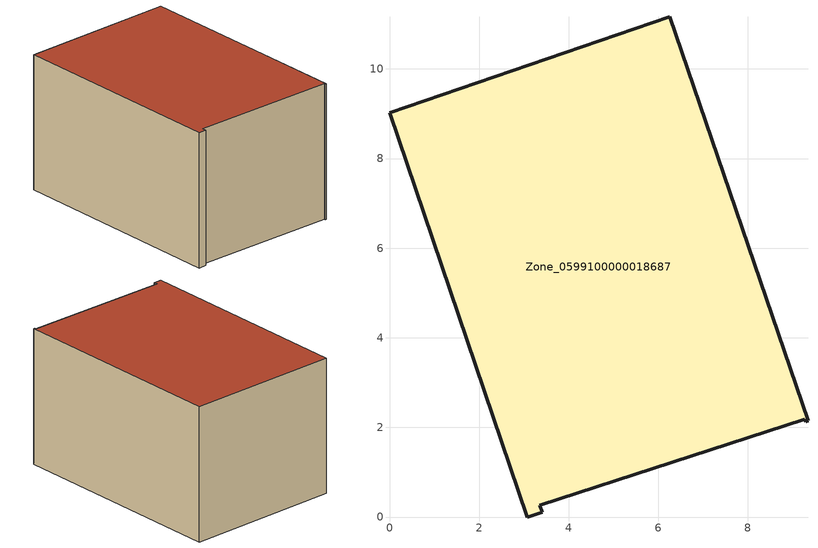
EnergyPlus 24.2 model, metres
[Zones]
Zone_0599100000018687
 floor ground (C_G): 9.29,2.13 9.27,2.19 3.35,0.27 3.41,0.11 3.08,0 0,9.02 6.25,11.16 9.34,2.15 z0
 wall outside (C_F): 9.29,2.13 9.34,2.15 6.25,11.16 0,9.02 3.08,0 3.41,0.11 3.35,0.27 9.27,2.19 9.29,2.13 z0:5.77
 roof outside (C_R): 9.27,2.19 9.29,2.13 9.34,2.15 6.25,11.16 0,9.02 3.08,0 3.41,0.11 3.35,0.27 z5.77
[BUILDING]
Pand.0599100000018687: North Axis=0; Terrain=City; Loads Convergence Tolerance Value=0.04; Temperature Convergence Tolerance Value=0.4; Solar Distribution=FullExterior; Maximum Number of Warmup Days=25; Minimum Number of Warmup Days=1
[Site:Location]
Rotterdam.The.Hague.AP_ZH_NLD Design_Conditions: Latitude=51.96; Longitude=4.45; Time Zone=1; Elevation=-4.5
[SITE:GROUNDTEMPERATURE:BUILDINGSURFACE]
18, 18, 18, 18, 18, 18, 18, 18, 18, 18, 18, 18
[MATERIAL] Thermal Absorptance=0.9; Solar Absorptance=0.7; Visible Absorptance=0.7
Name | Roughness | Thickness | Conductivity | Density | Specific Heat
G.TC.1946-1964 | MediumSmooth | 0.15 | 1 | 540 | 1210
F.TC.1946-1964 | Rough | 0.3 | 0.857143 | 1920 | 840
R.TC.1946-1964 | MediumRough | 0.2 | 0.235294 | 1500 | 1000
[CONSTRUCTION]
C_G: G.TC.1946-1964
C_F: F.TC.1946-1964
C_R: R.TC.1946-1964
[ZONE]
Zone_0599100000018687: Type=1; Multiplier=1; Ceiling Height=Autocalculate; Volume=Autocalculate; Floor Area=autocalculate; Part of Total Floor Area=Yes
[ZONEINFILTRATION:DESIGNFLOWRATE]
Infil_Zone_0599100000018687: Zone or ZoneList or Space or SpaceList=Zone_0599100000018687; Schedule=AlwaysOn; Design Flow Rate Calculation Method=Flow/Area; Flow Rate per Floor Area=0.003; Constant Term Coefficient=1; Temperature Term Coefficient=0; Velocity Term Coefficient=0; Velocity Squared Term Coefficient=0
[HVACTEMPLATE:ZONE:IDEALLOADSAIRSYSTEM]
Zone_0599100000018687: Maximum Heating Supply Air Temperature=50; Minimum Cooling Supply Air Temperature=13; Maximum Heating Supply Air Humidity Ratio=0.0156; Minimum Cooling Supply Air Humidity Ratio=0.0077; Heating Limit=NoLimit; Cooling Limit=NoLimit; Dehumidification Control Type=ConstantSensibleHeatRatio; Cooling Sensible Heat Ratio=0.7; Dehumidification Setpoint=60; Humidification Control Type=None; Humidification Setpoint=30; Outdoor Air Method=None; Outdoor Air Flow Rate per Person=0.00944; Outdoor Air Flow Rate per Zone Floor Area=0; Outdoor Air Flow Rate per Zone=0; Demand Controlled Ventilation Type=None; Outdoor Air Economizer Type=NoEconomizer; Heat Recovery Type=None; Sensible Heat Recovery Effectiveness=0.7; Latent Heat Recovery Effectiveness=0.65
[ZONECONTROL:THERMOSTAT]
ThermostatControl_Zone_0599100000018687: Zone or ZoneList=Zone_0599100000018687; Control Type Schedule=DualSetpointControlType; Control 1=Thermostat_Zone_0599100000018687; Temperature Difference Between Cutout And Setpoint=0
[THERMOSTATSETPOINT:DUALSETPOINT]
Thermostat_Zone_0599100000018687: Heating Setpoint Temperature Schedule=HeatingSetpoint_Zone_0599100000018687; Cooling Setpoint Temperature Schedule=CoolingSetpoint_Zone_0599100000018687
[SCHEDULE:COMPACT]
HeatingSetpoint_Zone_0599100000018687: Through: 12/31, For: AllDays, Until: 24:00, 21
CoolingSetpoint_Zone_0599100000018687: Through: 12/31, For: AllDays, Until: 24:00, 24
DualSetpointControlType: Through: 12/31, For: AllDays, Until: 24:00, 4
AlwaysOn: Through: 12/31, For: AllDays, Until: 24:00, 1
